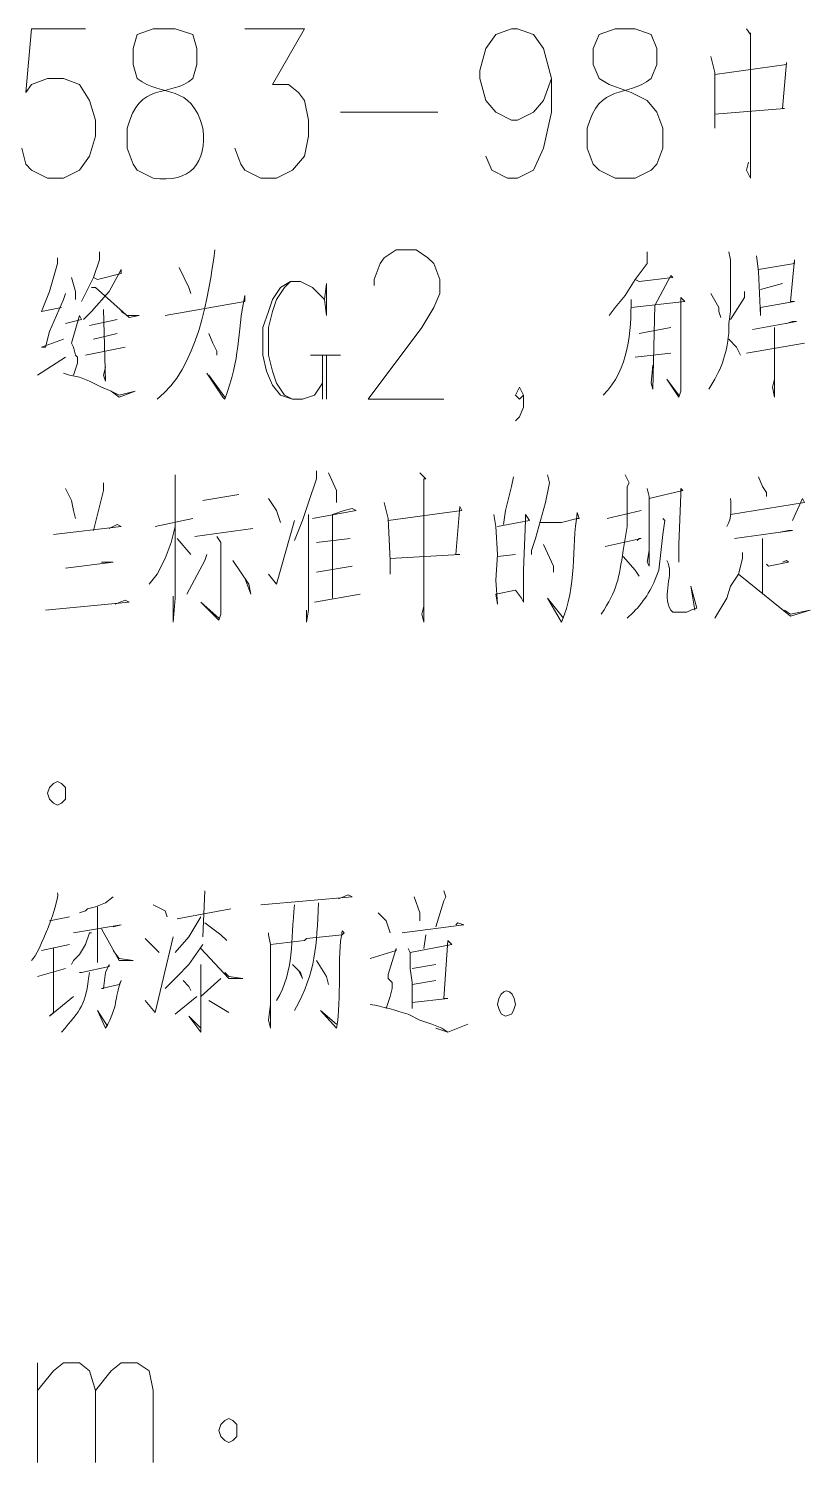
# Model space of a CAD drawing. Header units: millimetres. Extents: x 0 to 1181, y 0 to 1658.
# Drawn here: x 956.4 to 1027.1, y 1332 to 1461.6 of the extents above; entities that cross this region are included whole.
import ezdxf

# ---------------------------------------------------------------- set-up
doc = ezdxf.new("R2010")
doc.units = ezdxf.units.MM
doc.layers.add('1', color=7, linetype='Continuous')

msp = doc.modelspace()

# ---------------------------------------------------------------- linework, layer by layer
at = {"layer": '1', "color": 0, "lineweight": 9}
for points in [[(961.56, 1461.56), (956.7, 1461.56), (956.16, 1455.8), (956.7, 1456.52), (958.14, 1457.06), (959.58, 1457.06), (961.02, 1456.52), (961.92, 1455.08), (962.46, 1453.28), (962.46, 1451.84), (961.92, 1450.04), (961.02, 1448.78), (959.58, 1448.06), (958.14, 1448.06), (956.7, 1448.78), (956.16, 1449.32), (955.8, 1450.76)], [(975.96, 1461.56), (981.36, 1461.56), (978.48, 1456.52), (979.92, 1456.52), (980.82, 1455.8), (981.36, 1455.08), (981.72, 1453.28), (981.72, 1451.84), (981.36, 1450.04), (980.28, 1448.78), (978.84, 1448.06), (977.4, 1448.06), (975.96, 1448.78), (975.6, 1449.32), (975.06, 1450.76)], [(1003.68, 1457.06), (1002.96, 1455.08), (1002.06, 1454), (1000.62, 1453.28), (1000.08, 1453.28), (998.64, 1454), (997.74, 1455.08), (997.2, 1457.06), (997.2, 1457.78), (997.74, 1459.76), (998.64, 1461.02), (1000.08, 1461.56), (1000.62, 1461.56), (1002.06, 1461.02), (1002.96, 1459.76), (1003.68, 1457.06), (1003.68, 1454), (1002.96, 1450.76), (1002.06, 1448.78), (1000.62, 1448.06), (999.72, 1448.06), (998.28, 1448.78), (997.74, 1450.04)], [(1021.32, 1461.56), (1021.68, 1461.02), (1021.68, 1461.2), (1021.68, 1448.06), (1021.32, 1448.78), (1021.5, 1449.5)], [(1018.08, 1459.04), (1018.44, 1457.6), (1018.44, 1453.64), (1018.44, 1452.56)], [(1018.44, 1457.42), (1024.92, 1458.32), (1024.92, 1458.5), (1024.56, 1454.36), (1024.74, 1454.36), (1018.44, 1453.82)], [(984.6, 1454), (993.42, 1454)], [(962.82, 1441.4), (962.82, 1440.68), (962.28, 1439.06), (961.2, 1436.9)], [(987.66, 1438.34), (987.66, 1438.88), (988.2, 1440.32), (988.56, 1440.86), (989.64, 1441.58), (991.44, 1441.58), (992.52, 1440.86), (993.06, 1440.32), (993.6, 1438.88), (993.6, 1437.62), (993.06, 1436.36), (991.98, 1434.56), (987.12, 1428.08), (993.96, 1428.08)], [(1012.32, 1441.4), (1012.32, 1440.32), (1011.24, 1438.88), (1011.24, 1438.88), (1010.34, 1437.44), (1009.44, 1436.36), (1008.9, 1435.64)], [(959.04, 1440.86), (959.04, 1440.32), (958.32, 1437.8), (957.96, 1436.9), (957.6, 1436), (959.4, 1436.36)], [(971.1, 1437.62), (970.92, 1438.16), (970.02, 1439.96)], [(1022.22, 1441.04), (1022.4, 1439.6), (1022.58, 1435.64), (1022.58, 1436.36), (1025.64, 1436.9), (1025.28, 1436.9), (1025.64, 1440.68), (1025.64, 1440.32), (1022.4, 1439.78)], [(960.3, 1439.06), (960.66, 1437.8), (960.66, 1437.08)], [(962.28, 1439.06), (962.64, 1438.88), (964.8, 1439.42), (964.8, 1439.78), (963.72, 1437.8), (962.1, 1436), (961.38, 1435.28)], [(982.98, 1429.52), (982.26, 1428.44), (981.18, 1428.08), (980.28, 1428.08), (979.2, 1428.44), (978.48, 1429.34), (977.94, 1430.6), (977.58, 1432.04), (977.58, 1434.56), (978.12, 1436), (978.48, 1437.08), (979.2, 1438.16), (980.1, 1438.7), (981, 1438.7), (982.08, 1438.16), (983.16, 1437.08), (983.34, 1438.52), (983.34, 1435.64), (983.16, 1437.08)], [(980.1, 1438.7), (979.56, 1438.16), (978.84, 1437.08), (978.48, 1436), (978.12, 1434.56), (978.12, 1432.04), (978.48, 1430.6), (978.84, 1429.52), (979.56, 1428.44), (980.28, 1428.08)], [(1011.24, 1438.88), (1011.6, 1438.7), (1014.66, 1439.06), (1014.48, 1439.24), (1013.04, 1436.54), (1012.86, 1428.98), (1012.68, 1429.52), (1012.86, 1431.14)], [(959.76, 1437.62), (959.58, 1437.08), (958.32, 1434.2), (957.96, 1432.76), (957.6, 1432.76), (959.58, 1433.48)], [(962.1, 1438.16), (962.46, 1438.16), (965.52, 1435.46), (966.42, 1435.64), (965.34, 1435.64), (964.8, 1436)], [(1018.08, 1437.62), (1018.8, 1436.36), (1018.8, 1436), (1018.98, 1435.46)], [(1021.14, 1437.8), (1021.14, 1437.26), (1019.88, 1435.28)], [(1022.58, 1437.98), (1024.56, 1438.52)], [(963.18, 1436.18), (963.36, 1429.7), (963.18, 1430.24), (963.36, 1430.96)], [(1010.88, 1436.36), (1015.74, 1436.9), (1015.38, 1437.26), (1015.38, 1428.8), (1015.2, 1428.26), (1014.12, 1429.88), (1015.2, 1428.44)], [(959.76, 1434.92), (961.2, 1435.28), (961.02, 1435.64), (960.3, 1433.12), (960.48, 1432.76), (960.66, 1432.04), (960.84, 1431.86), (960.84, 1431.32), (960.48, 1430.24)], [(964.44, 1435.28), (961.92, 1434.74)], [(1021.86, 1434.38), (1025.82, 1435.1), (1025.46, 1435.1), (1024.92, 1434.92)], [(962.28, 1433.48), (964.44, 1434.02)], [(972.72, 1434.02), (973.08, 1433.12), (973.44, 1432.4), (973.44, 1432.04)], [(1014.48, 1434.56), (1011.6, 1434.02)], [(1019.7, 1433.48), (1020.42, 1432.76), (1020.78, 1432.04)], [(1023.84, 1434.56), (1023.84, 1428.26), (1023.66, 1429.16), (1023.84, 1429.88)], [(965.16, 1432.76), (961.56, 1432.04)], [(1011.24, 1431.86), (1014.48, 1432.22)], [(1021.32, 1432.22), (1026.54, 1433.12)], [(957.24, 1430.24), (959.76, 1431.86)], [(981.9, 1432.04), (984.6, 1432.04)], [(982.98, 1432.04), (982.98, 1428.08)], [(983.34, 1428.08), (983.34, 1432.04)], [(959.58, 1430.42), (960.12, 1430.24), (961.02, 1430.06), (961.92, 1429.7), (963, 1429.16), (963.9, 1428.8), (964.62, 1428.26), (966.06, 1428.8), (964.62, 1428.44), (963.9, 1428.8)], [(972.72, 1430.24), (974.16, 1428.26), (974.16, 1428.26)], [(1000.44, 1426.1), (1000.8, 1426.46), (1001.16, 1427.36), (1001.16, 1428.44), (1000.8, 1429.16), (1000.44, 1428.44), (1000.8, 1428.08), (1001.16, 1428.44)], [(963.18, 1420.52), (963.18, 1419.8), (962.28, 1416.2)], [(969.66, 1421.24), (969.66, 1410.08), (969.48, 1407.92), (969.48, 1409), (969.48, 1410.26)], [(982.44, 1421.6), (982.44, 1420.88), (981.72, 1418.72), (981.18, 1417.1), (980.46, 1415.3)], [(983.52, 1421.42), (984.24, 1419.8), (984.24, 1419.26), (984.24, 1418.72)], [(991.8, 1421.42), (992.34, 1420.88), (992.16, 1420.88), (992.16, 1407.92), (991.98, 1408.64), (992.16, 1409.36)], [(1000.26, 1421.06), (1000.08, 1420.16), (999.54, 1418), (999.36, 1416.74)], [(1003.32, 1421.24), (1003.5, 1420.52), (1003.14, 1418.72), (1002.24, 1415.48), (1001.88, 1414.4), (1001.88, 1414.04)], [(1022.4, 1421.06), (1022.76, 1420.16), (1023.12, 1419.62), (1023.12, 1419.26)], [(959.76, 1419.98), (960.3, 1418.9), (960.48, 1418), (960.66, 1417.28)], [(972.18, 1418.9), (975.42, 1419.44)], [(1012.32, 1419.98), (1012.5, 1419.26), (1012.5, 1412.96), (1012.32, 1413.32), (1012.5, 1414.4)], [(1012.5, 1419.08), (1015.56, 1419.8), (1015.38, 1419.98), (1015.38, 1419.44), (1015.2, 1414.94), (1015.2, 1413.32), (1015.2, 1414.4)], [(978.12, 1419.08), (978.84, 1418), (979.2, 1416.92)], [(982.08, 1417.28), (986.04, 1418), (985.68, 1418.18), (984.96, 1418), (983.88, 1417.64), (983.88, 1410.08)], [(988.56, 1418.72), (988.92, 1417.28), (989.1, 1413.5), (989.1, 1412.24)], [(988.92, 1417.1), (995.58, 1418), (995.4, 1418.36), (995.04, 1414.04), (995.4, 1414.04), (989.1, 1413.68)], [(1008.72, 1417.28), (1011.78, 1418)], [(1019.88, 1417.64), (1026.54, 1418.72), (1026.36, 1419.08), (1025.46, 1417.1)], [(958.68, 1415.84), (964.8, 1416.56), (964.44, 1416.74), (963.72, 1416.38)], [(969.66, 1416.56), (969.3, 1415.12), (968.76, 1413.68), (968.04, 1412.24), (967.32, 1411.34)], [(967.86, 1416.56), (971.28, 1417.28)], [(978.12, 1412.24), (978.12, 1412.24), (978.84, 1411.34), (980.46, 1417.1)], [(981.72, 1417.64), (981.72, 1409), (981.54, 1407.92), (981.54, 1409)], [(998.46, 1417.64), (998.64, 1416.56), (998.82, 1414.04), (998.64, 1411.7), (998.82, 1409.54), (998.64, 1410.44), (1000.44, 1410.8), (1000.98, 1410.08), (1001.16, 1409.72), (1001.16, 1412.6), (1001.34, 1417.1), (1001.34, 1417.64), (1001.7, 1417.1), (998.82, 1416.56)], [(969.84, 1415.48), (971.1, 1414.04)], [(971.46, 1415.66), (976.68, 1416.38)], [(973.44, 1415.66), (973.8, 1415.12), (973.8, 1408.64), (973.62, 1408.1), (972, 1409.72), (973.62, 1408.28)], [(982.44, 1415.12), (985.5, 1415.48)], [(1008.54, 1414.76), (1011.78, 1415.48), (1011.6, 1415.48), (1011.42, 1415.3)], [(1020.24, 1415.48), (1025.46, 1416.2), (1025.1, 1416.2), (1024.2, 1416.02)], [(1022.76, 1415.48), (1022.76, 1414.94), (1022.76, 1410.44)], [(972.54, 1414.04), (972.36, 1413.5), (970.74, 1410.44)], [(998.82, 1413.86), (1000.44, 1414.04)], [(1002.96, 1414.94), (1003.86, 1412.96), (1003.86, 1412.42)], [(1020.96, 1414.22), (1020.96, 1413.68), (1020.6, 1412.24), (1019.88, 1411.16), (1019.52, 1410.08), (1018.98, 1409.18), (1018.44, 1408.28)], [(959.76, 1412.78), (959.76, 1412.78), (964.08, 1413.32), (963.72, 1413.32), (963, 1413.32)], [(974.88, 1413.5), (976.32, 1411.34), (976.5, 1410.44), (975.96, 1411.88)], [(982.44, 1412.42), (985.68, 1412.96)], [(1010.16, 1413.86), (1011.24, 1412.6), (1011.6, 1412.06)], [(1023.12, 1413.14), (1023.3, 1412.96), (1025.1, 1413.32), (1024.92, 1413.5), (1024.56, 1413.32)], [(1020.6, 1412.24), (1025.28, 1408.46), (1027.08, 1409), (1025.28, 1408.64), (1024.74, 1409)], [(982.26, 1409.72), (986.4, 1410.44)], [(957.96, 1409), (965.52, 1409.72), (965.16, 1409.9), (964.26, 1409.54)], [(959.76, 1392.44), (959.76, 1392.98), (959.4, 1393.34), (959.04, 1393.52), (958.68, 1393.34), (958.32, 1392.98), (958.14, 1392.44), (958.32, 1391.9), (958.68, 1391.54), (959.04, 1391.36), (959.4, 1391.54), (959.76, 1391.9), (959.76, 1392.44)], [(964.08, 1383.08), (963.36, 1382.54), (962.46, 1382.18), (961.74, 1382), (961.56, 1381.82), (961.02, 1381.64)], [(972.36, 1383.62), (972.18, 1379.48)], [(977.4, 1382.36), (985.68, 1383.08), (985.32, 1383.26), (984.42, 1382.9)], [(991.26, 1383.08), (991.8, 1381.64), (991.8, 1380.92)], [(993.96, 1383.62), (994.14, 1383.08), (993.96, 1382.72), (993.24, 1380.38)], [(962.64, 1382.18), (962.64, 1377.14), (962.64, 1377.68), (962.64, 1378.4)], [(967.68, 1382.36), (968.76, 1381.82), (968.94, 1381.28)], [(969.84, 1381.1), (974.7, 1382)], [(988.02, 1381.64), (988.74, 1380.92), (988.92, 1380.38), (989.1, 1379.84)], [(958.32, 1380.92), (960.12, 1381.28)], [(960.48, 1379.84), (964.8, 1380.56), (964.8, 1380.56), (964.08, 1380.38)], [(972, 1381.28), (970.92, 1379.48), (969.66, 1378.04)], [(972.36, 1380.74), (973.8, 1379.66), (974.34, 1379.12)], [(990.18, 1379.84), (995.76, 1380.56), (995.22, 1380.74), (995.04, 1380.56)], [(962.1, 1379.84), (961.92, 1379.84), (961.56, 1378.76), (961.02, 1377.86), (960.48, 1377.32), (960.3, 1376.96)], [(963, 1380.2), (964.62, 1377.32), (965.88, 1377.32), (964.62, 1377.5), (964.08, 1378.22)], [(966.96, 1373.72), (967.86, 1372.64), (969.48, 1379.48)], [(966.96, 1379.3), (967.86, 1378.4), (968.22, 1378.04)], [(978.12, 1379.84), (978.12, 1379.66), (978.3, 1378.76), (978.3, 1371.2), (978.12, 1371.92), (978.3, 1373.36)], [(990.72, 1378.4), (990.9, 1378.04), (990.9, 1376.6), (991.08, 1375.34), (991.08, 1373), (991.08, 1373.54), (994.32, 1373.9), (993.96, 1373.9), (994.32, 1379.12), (994.68, 1378.76), (990.9, 1378.04)], [(992.34, 1379.66), (992.16, 1378.4)], [(960.12, 1378.76), (957.6, 1378.22)], [(958.68, 1378.4), (958.68, 1372.64), (958.32, 1372.28), (960.48, 1374.08)], [(972.18, 1378.76), (970.92, 1376.96), (969.84, 1375.88), (968.76, 1374.8)], [(972, 1378.4), (974.52, 1375.7), (975.78, 1375.7), (974.52, 1375.88), (974.16, 1376.24)], [(987.3, 1377.5), (989.64, 1378.22), (989.64, 1378.4), (988.92, 1376.06), (988.92, 1375.7), (989.28, 1375.34), (989.28, 1374.8), (989.1, 1374.08), (988.74, 1373)], [(959.76, 1376.6), (957.24, 1375.88)], [(972, 1376.96), (972, 1370.84), (970.92, 1372.28), (972, 1371.2)], [(980.28, 1376.96), (981, 1376.24), (981.18, 1375.7), (980.82, 1376.42)], [(982.44, 1377.32), (983.34, 1375.88), (983.52, 1375.16), (983.34, 1375.88)], [(991.08, 1376.6), (993.24, 1376.96)], [(970.38, 1375.52), (970.92, 1374.98), (971.1, 1374.62)], [(973.8, 1375.7), (972, 1374.08)], [(993.24, 1375.52), (991.08, 1375.16)], [(969.66, 1372.46), (969.84, 1372.64), (971.64, 1374.08)], [(972.72, 1373.72), (974.52, 1372.64)], [(957.24, 1331.96), (957.24, 1340.96)], [(957.24, 1338.44), (958.68, 1340.24), (959.58, 1340.96), (961.02, 1340.96), (961.92, 1340.24), (962.46, 1338.44), (962.46, 1331.96)], [(962.46, 1338.44), (963.9, 1340.24), (964.8, 1340.96), (966.24, 1340.96), (967.32, 1340.24), (967.68, 1338.44), (967.68, 1331.96)], [(975.24, 1334.84), (975.24, 1335.38), (974.88, 1335.74), (974.52, 1335.92), (974.16, 1335.74), (973.8, 1335.38), (973.62, 1334.84), (973.8, 1334.3), (974.16, 1333.94), (974.52, 1333.76), (974.88, 1333.94), (975.24, 1334.3), (975.24, 1334.84)]]:
    msp.add_lwpolyline(points, dxfattribs=at)
for points, knots in [([(967.68, 1461.56), (967.68, 1461.56), (966.24, 1461.02), (966.24, 1461.02), (966.24, 1461.02), (965.88, 1459.76), (965.88, 1459.76), (965.88, 1459.76), (965.88, 1458.32), (965.88, 1458.32), (965.88, 1458.32), (966.24, 1457.06), (966.24, 1457.06), (968.58, 1455.26), (971.1, 1456.7), (972.18, 1452.56), (972.54, 1449.5), (971.1, 1447.52), (967.68, 1448.06), (967.68, 1448.06), (966.24, 1448.78), (966.24, 1448.78), (966.24, 1448.78), (965.88, 1449.32), (965.88, 1449.32), (965.88, 1449.32), (965.34, 1450.76), (965.34, 1450.76), (965.34, 1450.76), (965.34, 1452.56), (965.34, 1452.56), (966.42, 1456.88), (969.12, 1455.26), (971.28, 1457.06), (971.28, 1457.06), (971.64, 1458.32), (971.64, 1458.32), (971.64, 1458.32), (971.64, 1459.76), (971.64, 1459.76), (971.64, 1459.76), (971.28, 1461.02), (971.28, 1461.02), (971.28, 1461.02), (969.66, 1461.56), (969.66, 1461.56), (969.66, 1461.56), (967.68, 1461.56), (967.68, 1461.56)], [0, 0, 0, 0, 1, 1, 1, 2, 2, 2, 3, 3, 3, 4, 4, 4, 5, 5, 5, 6, 6, 6, 7, 7, 7, 8, 8, 8, 9, 9, 9, 10, 10, 10, 11, 11, 11, 12, 12, 12, 13, 13, 13, 14, 14, 14, 15, 15, 15, 16, 16, 16, 16]), ([(1009.44, 1461.56), (1009.44, 1461.56), (1008, 1461.02), (1008, 1461.02), (1008, 1461.02), (1007.46, 1459.76), (1007.46, 1459.76), (1007.46, 1459.76), (1007.46, 1458.32), (1007.46, 1458.32), (1007.46, 1458.32), (1008, 1457.06), (1008, 1457.06), (1008, 1457.06), (1008.9, 1456.52), (1008.9, 1456.52), (1008.9, 1456.52), (1010.88, 1455.8), (1010.88, 1455.8), (1010.88, 1455.8), (1012.32, 1455.08), (1012.32, 1455.08), (1012.32, 1455.08), (1013.22, 1454), (1013.22, 1454), (1013.22, 1454), (1013.76, 1452.56), (1013.76, 1452.56), (1013.76, 1452.56), (1013.76, 1450.76), (1013.76, 1450.76), (1013.76, 1450.76), (1013.22, 1449.32), (1013.22, 1449.32), (1013.22, 1449.32), (1012.68, 1448.78), (1012.68, 1448.78), (1012.68, 1448.78), (1011.24, 1448.06), (1011.24, 1448.06), (1011.24, 1448.06), (1009.44, 1448.06), (1009.44, 1448.06), (1009.44, 1448.06), (1008, 1448.78), (1008, 1448.78), (1008, 1448.78), (1007.46, 1449.32), (1007.46, 1449.32), (1007.46, 1449.32), (1006.92, 1450.76), (1006.92, 1450.76), (1006.92, 1450.76), (1006.92, 1452.56), (1006.92, 1452.56), (1008, 1456.7), (1010.52, 1455.26), (1012.68, 1457.06), (1012.68, 1457.06), (1013.22, 1458.32), (1013.22, 1458.32), (1013.22, 1458.32), (1013.22, 1459.76), (1013.22, 1459.76), (1013.22, 1459.76), (1012.68, 1461.02), (1012.68, 1461.02), (1012.68, 1461.02), (1011.24, 1461.56), (1011.24, 1461.56), (1011.24, 1461.56), (1009.44, 1461.56), (1009.44, 1461.56)], [0, 0, 0, 0, 1, 1, 1, 2, 2, 2, 3, 3, 3, 4, 4, 4, 5, 5, 5, 6, 6, 6, 7, 7, 7, 8, 8, 8, 9, 9, 9, 10, 10, 10, 11, 11, 11, 12, 12, 12, 13, 13, 13, 14, 14, 14, 15, 15, 15, 16, 16, 16, 17, 17, 17, 18, 18, 18, 19, 19, 19, 20, 20, 20, 21, 21, 21, 22, 22, 22, 23, 23, 23, 24, 24, 24, 24]), ([(1019.7, 1441.4), (1019.7, 1441.4), (1019.88, 1440.68), (1019.88, 1440.68), (1019.88, 1440.68), (1019.88, 1436), (1019.88, 1436), (1019.88, 1436), (1019.7, 1434.92), (1019.7, 1434.92), (1019.7, 1434.92), (1019.7, 1434.02), (1019.7, 1434.02), (1019.52, 1432.04), (1018.98, 1430.6), (1017.9, 1428.98)], [0, 0, 0, 0, 1, 1, 1, 2, 2, 2, 3, 3, 3, 4, 4, 4, 5, 5, 5, 5]), ([(972.54, 1430.42), (972.54, 1430.42), (973.98, 1428.26), (973.98, 1428.26), (973.98, 1428.26), (974.16, 1428.08), (974.16, 1428.08), (975.6, 1431.86), (975.24, 1433.84), (975.96, 1437.44), (975.96, 1437.44), (975.96, 1436.9), (975.96, 1436.9), (975.96, 1436.9), (968.76, 1435.64), (968.76, 1435.64)], [0, 0, 0, 0, 1, 1, 1, 2, 2, 2, 3, 3, 3, 4, 4, 4, 5, 5, 5, 5]), ([(1010.34, 1421.24), (1010.34, 1421.24), (1010.7, 1420.52), (1010.7, 1420.52), (1010.7, 1420.52), (1010.52, 1420.16), (1010.52, 1420.16), (1010.52, 1420.16), (1010.52, 1418), (1010.52, 1418), (1010.52, 1418), (1010.52, 1416.56), (1010.52, 1416.56), (1010.52, 1416.56), (1010.34, 1415.48), (1010.34, 1415.48), (1010.34, 1415.48), (1010.16, 1414.4), (1010.16, 1414.4), (1009.8, 1411.88), (1009.62, 1410.8), (1008.18, 1408.64)], [0, 0, 0, 0, 1, 1, 1, 2, 2, 2, 3, 3, 3, 4, 4, 4, 5, 5, 5, 6, 6, 6, 7, 7, 7, 7]), ([(1002.6, 1416.92), (1002.6, 1416.92), (1004.4, 1416.92), (1004.4, 1416.92), (1004.4, 1416.92), (1004.58, 1416.92), (1004.58, 1416.92), (1004.58, 1416.92), (1006.02, 1417.28), (1006.02, 1417.28), (1006.02, 1417.28), (1006.2, 1417.28), (1006.2, 1417.28), (1006.2, 1417.28), (1006.02, 1417.82), (1006.02, 1417.82), (1005.48, 1414.58), (1006.02, 1411.16), (1004.58, 1407.92), (1004.58, 1407.92), (1003.32, 1410.08), (1003.32, 1410.08), (1003.32, 1410.08), (1004.76, 1408.28), (1004.76, 1408.28)], [0, 0, 0, 0, 1, 1, 1, 2, 2, 2, 3, 3, 3, 4, 4, 4, 5, 5, 5, 6, 6, 6, 7, 7, 7, 8, 8, 8, 8]), ([(1013.76, 1417.28), (1013.76, 1417.28), (1013.94, 1417.1), (1013.94, 1417.1), (1013.94, 1417.1), (1013.76, 1415.84), (1013.76, 1415.84), (1013.76, 1415.84), (1013.58, 1414.22), (1013.58, 1414.22), (1013.58, 1414.22), (1013.4, 1412.6), (1013.4, 1412.6), (1013.4, 1412.6), (1013.04, 1411.7), (1013.04, 1411.7), (1012.5, 1410.44), (1011.6, 1409.18), (1010.52, 1408.28)], [0, 0, 0, 0, 1, 1, 1, 2, 2, 2, 3, 3, 3, 4, 4, 4, 5, 5, 5, 6, 6, 6, 6]), ([(1014.12, 1413.5), (1014.84, 1412.24), (1013.58, 1410.44), (1014.48, 1409), (1014.48, 1409), (1014.66, 1408.82), (1014.66, 1408.82), (1014.66, 1408.82), (1015.92, 1408.82), (1015.92, 1408.82), (1015.92, 1408.82), (1016.28, 1409), (1016.28, 1409), (1016.28, 1409), (1016.82, 1409.18), (1016.82, 1409.18), (1016.82, 1409.18), (1016.28, 1411.16), (1016.28, 1411.16), (1016.28, 1411.16), (1016.64, 1409), (1016.64, 1409)], [0, 0, 0, 0, 1, 1, 1, 2, 2, 2, 3, 3, 3, 4, 4, 4, 5, 5, 5, 6, 6, 6, 7, 7, 7, 7]), ([(978.3, 1378.76), (978.3, 1378.76), (981.36, 1379.12), (981.36, 1379.12), (981.36, 1379.12), (981.36, 1379.12), (981.36, 1379.12), (981.36, 1379.12), (981.54, 1379.3), (981.54, 1379.3), (981.54, 1379.3), (984.78, 1379.66), (984.78, 1379.66), (984.78, 1379.66), (984.96, 1379.84), (984.96, 1379.84), (984.96, 1379.84), (984.78, 1380.02), (984.78, 1380.02), (984.24, 1377.68), (984.78, 1373.9), (984.24, 1371.2), (984.24, 1371.2), (982.8, 1372.82), (982.8, 1372.82), (982.8, 1372.82), (984.24, 1371.56), (984.24, 1371.56)], [0, 0, 0, 0, 1, 1, 1, 2, 2, 2, 3, 3, 3, 4, 4, 4, 5, 5, 5, 6, 6, 6, 7, 7, 7, 8, 8, 8, 9, 9, 9, 9]), ([(961.02, 1376.24), (961.02, 1376.24), (961.2, 1376.24), (961.2, 1376.24), (961.2, 1376.24), (963.72, 1376.78), (963.72, 1376.78), (963.72, 1376.78), (963.72, 1376.96), (963.72, 1376.96), (963.72, 1376.96), (963.36, 1376.24), (963.36, 1376.24), (963.36, 1376.24), (963.18, 1374.8), (963.18, 1374.8), (963.18, 1374.8), (963, 1374.8), (963, 1374.8), (963, 1374.8), (964.62, 1375.16), (964.62, 1375.16), (964.62, 1375.16), (964.8, 1375.52), (964.8, 1375.52), (964.08, 1373.72), (964.62, 1373.36), (963.36, 1371.2), (963.36, 1371.2), (962.64, 1372.82), (962.64, 1372.82), (962.64, 1372.82), (963.54, 1371.38), (963.54, 1371.38)], [0, 0, 0, 0, 1, 1, 1, 2, 2, 2, 3, 3, 3, 4, 4, 4, 5, 5, 5, 6, 6, 6, 7, 7, 7, 8, 8, 8, 9, 9, 9, 10, 10, 10, 11, 11, 11, 11]), ([(1000.44, 1373.36), (1000.26, 1374.98), (999, 1374.98), (998.82, 1373.36), (998.82, 1373.36), (999, 1372.82), (999, 1372.82), (999, 1372.82), (999.18, 1372.46), (999.18, 1372.46), (999.18, 1372.46), (999.54, 1372.28), (999.54, 1372.28), (999.54, 1372.28), (1000.08, 1372.46), (1000.08, 1372.46), (1000.08, 1372.46), (1000.26, 1372.82), (1000.26, 1372.82), (1000.26, 1372.82), (1000.44, 1373.36), (1000.44, 1373.36)], [0, 0, 0, 0, 1, 1, 1, 2, 2, 2, 3, 3, 3, 4, 4, 4, 5, 5, 5, 6, 6, 6, 7, 7, 7, 7]), ([(987.3, 1373.36), (988.38, 1373.18), (989.64, 1372.82), (990.72, 1372.46), (990.72, 1372.46), (991.8, 1371.92), (991.8, 1371.92), (991.8, 1371.92), (992.88, 1371.56), (992.88, 1371.56), (992.88, 1371.56), (992.88, 1371.56), (992.88, 1371.56), (992.88, 1371.56), (993.78, 1371.2), (993.78, 1371.2), (993.78, 1371.2), (994.32, 1370.84), (994.32, 1370.84), (994.32, 1370.84), (996.12, 1371.56), (996.12, 1371.56), (996.12, 1371.56), (994.32, 1370.84), (994.32, 1370.84), (994.32, 1370.84), (993.24, 1371.2), (993.24, 1371.2)], [0, 0, 0, 0, 1, 1, 1, 2, 2, 2, 3, 3, 3, 4, 4, 4, 5, 5, 5, 6, 6, 6, 7, 7, 7, 8, 8, 8, 9, 9, 9, 9])]:
    msp.add_open_spline(points, degree=3, knots=knots, dxfattribs=at)
for points in [[(973.26, 1441.58), (972.72, 1437.44), (971.64, 1430.78), (968.04, 1428.08)], [(1010.88, 1437.08), (1010.88, 1434.2), (1010.7, 1430.78), (1008.36, 1428.44)], [(1019.88, 1419.08), (1019.88, 1418.36), (1020.06, 1417.28), (1019.52, 1416.56)], [(959.04, 1383.44), (959.22, 1382.72), (957.42, 1378.04), (956.7, 1377.32)], [(980.46, 1382.36), (980.1, 1379.12), (980.46, 1376.42), (978.84, 1373.72)], [(980.46, 1372.82), (982.44, 1376.42), (982.44, 1378.58), (982.62, 1382.54)], [(961.92, 1376.24), (961.56, 1373.18), (961.2, 1373), (959.4, 1370.84)]]:
    msp.add_open_spline(points, degree=3, dxfattribs=at)

doc.saveas('drawing.dxf')
